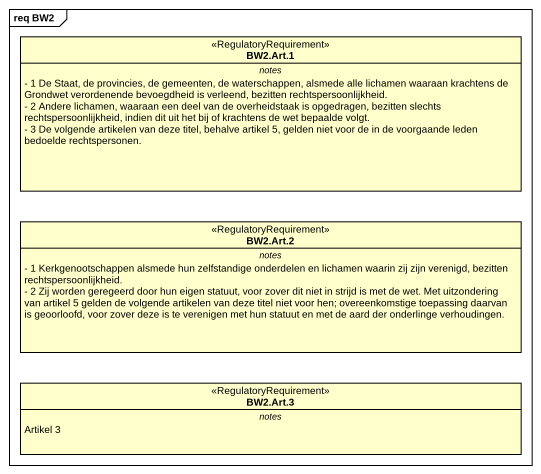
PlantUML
@startuml
mainframe req BW2
hide circle
hide empty members
skinparam classAttributeIconSize 0
class "BW2.Art.1" as BW2_Art_1 <<RegulatoryRequirement>> {
  -- notes --
  - 1 De Staat, de provincies, de gemeenten, de waterschappen, alsmede alle lichamen waaraan krachtens de Grondwet verordenende bevoegdheid is verleend, bezitten rechtspersoonlijkheid.
  - 2 Andere lichamen, waaraan een deel van de overheidstaak is opgedragen, bezitten slechts rechtspersoonlijkheid, indien dit uit het bij of krachtens de wet bepaalde volgt.
  - 3 De volgende artikelen van deze titel, behalve artikel 5, gelden niet voor de in de voorgaande leden bedoelde rechtspersonen.
}
class "BW2.Art.2" as BW2_Art_2 <<RegulatoryRequirement>> {
  -- notes --
  - 1 Kerkgenootschappen alsmede hun zelfstandige onderdelen en lichamen waarin zij zijn verenigd, bezitten rechtspersoonlijkheid.
  - 2 Zij worden geregeerd door hun eigen statuut, voor zover dit niet in strijd is met de wet. Met uitzondering van artikel 5 gelden de volgende artikelen van deze titel niet voor hen; overeenkomstige toepassing daarvan is geoorloofd, voor zover deze is te verenigen met hun statuut en met de aard der onderlinge verhoudingen.
}
class "BW2.Art.3" as BW2_Art_3 <<RegulatoryRequirement>> {
  -- notes --
  Artikel 3
}
@enduml
